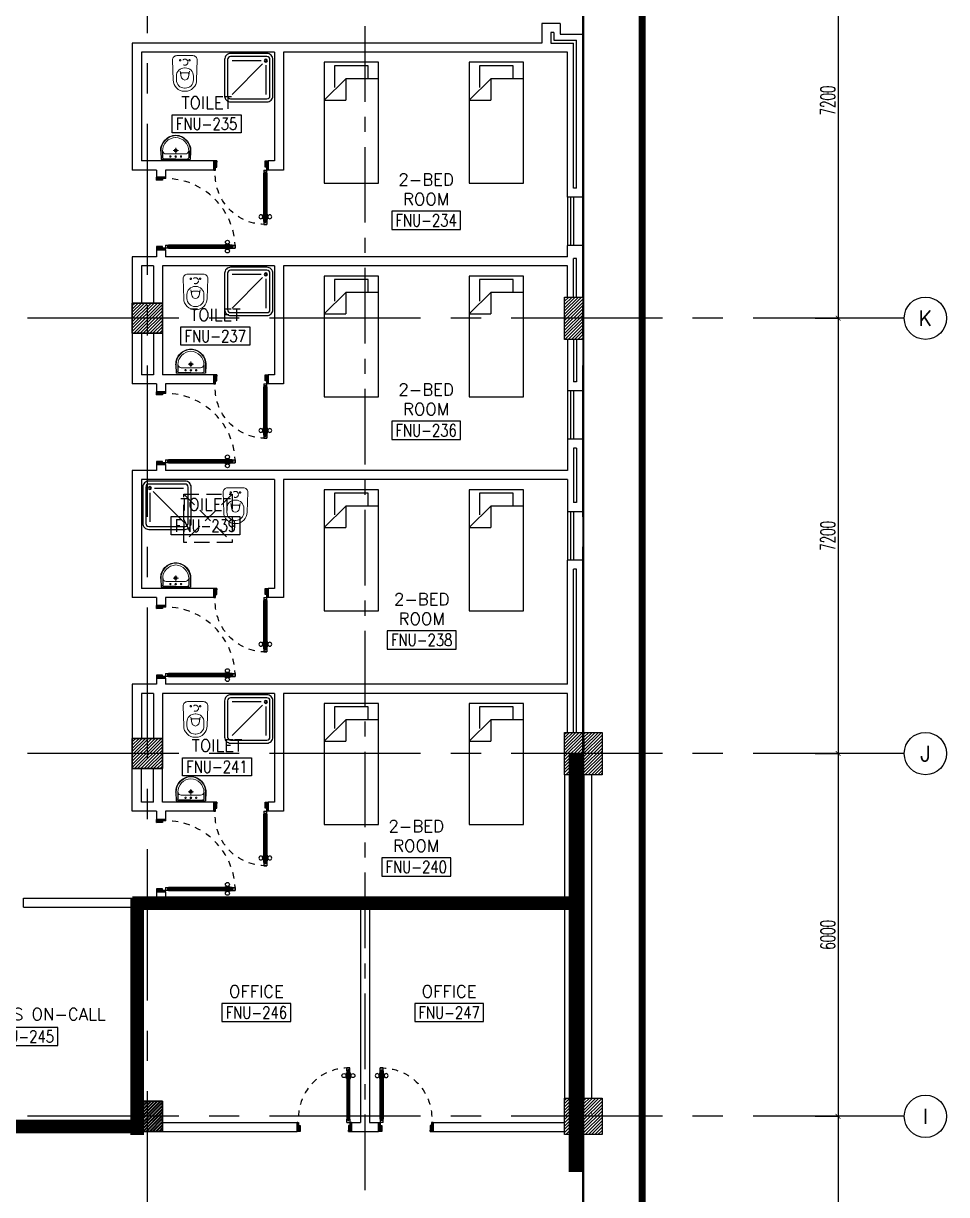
# Model space of a CAD drawing. Extents: x 88808.2 to 88899.2, y 39921.6 to 40001.1.
# Drawn here: x 88883.92 to 88899.19, y 39958.41 to 39977.77 of the extents above; entities that cross this region are included whole.
import ezdxf
from ezdxf.enums import TextEntityAlignment as Align

# ---------------------------------------------------------------- set-up
doc = ezdxf.new("R2010")
doc.units = 0
doc.header["$MEASUREMENT"] = 0
doc.header["$PDMODE"] = 34
for name, pattern in [('CENTER', [2, 1.25, -0.25, 0.25, -0.25]), ('CENTER2', [1.125, 0.75, -0.125, 0.125, -0.125]), ('CENTERX2', [4, 2.5, -0.5, 0.5, -0.5]), ('DASHED', [0.75, 0.5, -0.25]), ('HIDDEN', [0.375, 0.25, -0.125]), ('HIDDEN2', [0.1875, 0.125, -0.0625])]:
    doc.linetypes.add(name, pattern=pattern)
doc.layers.get('0').update_dxf_attribs({"linetype": 'CONTINUOUS'})
doc.layers.get('DEFPOINTS').update_dxf_attribs({"linetype": 'CONTINUOUS'})
for name, color, linetype in [('AX-CR', 2, 'CONTINUOUS'), ('AX-DIM', 4, 'CONTINUOUS'), ('AX-TXT', 2, 'CONTINUOUS'), ('AXES', 11, 'CENTERX2'), ('AXES1', 11, 'CENTER'), ('COL', 2, 'CONTINUOUS'), ('DOOR', 7, 'CONTINUOUS'), ('EJ', 9, 'CONTINUOUS'), ('ELEV', 2, 'CONTINUOUS'), ('firezone', 4, 'CONTINUOUS'), ('FIX', 3, 'CONTINUOUS'), ('FUR', 4, 'CONTINUOUS'), ('HAT', 8, 'CONTINUOUS'), ('INSUL', 4, 'CONTINUOUS'), ('RM-BOX', 4, 'CONTINUOUS'), ('RM-NAME', 2, 'CONTINUOUS'), ('RM-NO', 2, 'CONTINUOUS'), ('ROOF', 7, 'CONTINUOUS'), ('SHAFT', 4, 'CONTINUOUS'), ('STR', 5, 'CONTINUOUS'), ('WALL', 2, 'CONTINUOUS'), ('WIN', 3, 'CONTINUOUS')]:
    doc.layers.add(name, color=color, linetype=linetype)
doc.styles.add('ROMANS', font='ROMANS.shx', dxfattribs={"width": 0.6})
doc.styles.get("Standard").update_dxf_attribs({"font": 'TXT.shx'})
doc.linetypes.add('SMOKE', pattern='A,0.5,-0.2,["SMOKE",Standard,S=0.1,R=0,X=-0.1,Y=-0.05],-0.5', length=1.2)
doc.dimstyles.new('DIM-OUT', dxfattribs={"dimscale": 0, "dimtxt": 0.24, "dimasz": 0.08, "dimexe": 0.02, "dimexo": 0.02, "dimgap": 0.05, "dimtad": 1, "dimdec": 0, "dimlfac": 1000, "dimzin": 0, "dimdsep": 46, "dimtxsty": 'ROMANS', "dimblk1": 'ARCHTICK', "dimblk2": 'ARCHTICK', "dimsah": 1, "dimcen": 0.01, "dimdle": 0.08, "dimclrd": 4, "dimclre": 4, "dimclrt": 2, "dimadec": 0, "dimazin": 0, "dimtp": 2, "dimtm": 2, "dimtfac": 0.114286, "dimtdec": 0, "dimtix": 1, "dimtmove": 2, "dimatfit": 3, "dimldrblk": 'ARCHTICK', "dimfxl": 0, "dimtolj": 1, "dimtzin": 0, "dimarcsym": 0})

# ---------------------------------------------------------------- blocks, each defined once
blk = doc.blocks.new('AXR')
at = {"layer": 'AX-CR'}
blk.add_circle((350, 0), 350, dxfattribs=at)
at = {"layer": 'AX-TXT', "style": 'ROMANS'}
blk.add_attdef('AX', text='', height=250, dxfattribs=at).set_placement((350, 0), align=Align.MIDDLE)
blk = doc.blocks.new('_ARCHTICK')
at = {"color": 0, "linetype": 'ByBlock', "const_width": 0.15}
blk.add_lwpolyline([(-0.5, -0.5), (0.5, 0.5)], dxfattribs=at)
blk = doc.blocks.new('*D410')
at = {"layer": 'AX-DIM', "color": 4, "lineweight": -2}
for p, q in [((88897.015, 39965.7), (88897.415, 39965.7)), ((88897.395, 39965.78), (88897.395, 39959.62)), ((88897.015, 39959.7), (88897.415, 39959.7))]:
    blk.add_line(p, q, dxfattribs=at)
at = {"layer": 'DEFPOINTS', "color": 0}
for p in [(88896.995, 39965.7), (88896.995, 39959.7), (88897.395, 39959.7)]:
    blk.add_point(p, dxfattribs=at)
at = {"layer": 'AX-DIM', "color": 4, "lineweight": -2, "xscale": 0.08, "yscale": 0.08, "zscale": 0.08}
for p, rotation in [((88897.395, 39965.7), 90), ((88897.395, 39959.7), 270)]:
    blk.add_blockref('_ARCHTICK', p, dxfattribs=dict(at, rotation=rotation))
at = {"layer": 'AX-DIM', "color": 2, "insert": (88897.225, 39962.7), "char_height": 0.24, "attachment_point": 5, "rotation": 90, "style": 'ROMANS'}
blk.add_mtext('\\A1;6000', dxfattribs=at)
blk = doc.blocks.new('*D419')
at = {"layer": 'AX-DIM', "color": 4, "lineweight": -2}
for p, q in [((88897.015, 39959.7), (88897.415, 39959.7)), ((88897.395, 39959.78), (88897.395, 39956.02)), ((88897.015, 39956.1), (88897.415, 39956.1))]:
    blk.add_line(p, q, dxfattribs=at)
at = {"layer": 'DEFPOINTS', "color": 0}
for p in [(88896.995, 39959.7), (88896.995, 39956.1), (88897.395, 39956.1)]:
    blk.add_point(p, dxfattribs=at)
at = {"layer": 'AX-DIM', "color": 4, "lineweight": -2, "xscale": 0.08, "yscale": 0.08, "zscale": 0.08}
for p, rotation in [((88897.395, 39959.7), 90), ((88897.395, 39956.1), 270)]:
    blk.add_blockref('_ARCHTICK', p, dxfattribs=dict(at, rotation=rotation))
at = {"layer": 'AX-DIM', "color": 2, "insert": (88897.225, 39957.9), "char_height": 0.24, "attachment_point": 5, "rotation": 90, "style": 'ROMANS'}
blk.add_mtext('\\A1;3600', dxfattribs=at)
blk = doc.blocks.new('*D422')
at = {"layer": 'AX-DIM', "color": 4, "lineweight": -2}
for p, q in [((88897.015, 39980.1), (88897.415, 39980.1)), ((88897.395, 39980.18), (88897.395, 39972.82)), ((88897.015, 39972.9), (88897.415, 39972.9))]:
    blk.add_line(p, q, dxfattribs=at)
at = {"layer": 'DEFPOINTS', "color": 0}
for p in [(88896.995, 39980.1), (88896.995, 39972.9), (88897.395, 39972.9)]:
    blk.add_point(p, dxfattribs=at)
at = {"layer": 'AX-DIM', "color": 4, "lineweight": -2, "xscale": 0.08, "yscale": 0.08, "zscale": 0.08}
for p, rotation in [((88897.395, 39980.1), 90), ((88897.395, 39972.9), 270)]:
    blk.add_blockref('_ARCHTICK', p, dxfattribs=dict(at, rotation=rotation))
at = {"layer": 'AX-DIM', "color": 2, "insert": (88897.225, 39976.5), "char_height": 0.24, "attachment_point": 5, "rotation": 90, "style": 'ROMANS'}
blk.add_mtext('\\A1;7200', dxfattribs=at)
blk = doc.blocks.new('*D423')
at = {"layer": 'AX-DIM', "color": 4, "lineweight": -2}
for p, q in [((88897.015, 39972.9), (88897.415, 39972.9)), ((88897.395, 39972.98), (88897.395, 39965.62)), ((88897.015, 39965.7), (88897.415, 39965.7))]:
    blk.add_line(p, q, dxfattribs=at)
at = {"layer": 'DEFPOINTS', "color": 0}
for p in [(88896.995, 39972.9), (88896.995, 39965.7), (88897.395, 39965.7)]:
    blk.add_point(p, dxfattribs=at)
at = {"layer": 'AX-DIM', "color": 4, "lineweight": -2, "xscale": 0.08, "yscale": 0.08, "zscale": 0.08}
for p, rotation in [((88897.395, 39972.9), 90), ((88897.395, 39965.7), 270)]:
    blk.add_blockref('_ARCHTICK', p, dxfattribs=dict(at, rotation=rotation))
at = {"layer": 'AX-DIM', "color": 2, "insert": (88897.225, 39969.3), "char_height": 0.24, "attachment_point": 5, "rotation": 90, "style": 'ROMANS'}
blk.add_mtext('\\A1;7200', dxfattribs=at)
blk = doc.blocks.new('AH20A')
at = {"layer": 'FUR'}
for p, q in [((0, 0.5), (0, -0.5)), ((1, 0.5), (0, 0.5)), ((0.1358, 0.5), (0.1358, -0.0987)), ((1, -0.5), (1, 0.5)), ((0.1358, 0.3112), (0.0277, 0.3112)), ((0.0277, 0.3112), (0.0277, -0.3087)), ((0.1358, -0.0987), (0.3125, -0.5)), ((0.1358, -0.0987), (0.3125, -0.0987)), ((0.3125, -0.5), (0.3125, -0.0987)), ((0.0277, -0.3087), (0.2076, -0.3087)), ((0, -0.5), (1, -0.5))]:
    blk.add_line(p, q, dxfattribs=at)
blk = doc.blocks.new('C5V')
at = {"layer": 'HAT'}
h = blk.add_hatch(dxfattribs=at)
h.set_pattern_fill('ANSI31', color=256, scale=300, style=0)
h.set_pattern_definition([(45, (-249196.182, -54711.005), (-26.5165043, 26.5165043), [])])
h.paths.add_polyline_path([(-20, 600), (-320, 600), (-320, 300), (-20, 300)])
h.paths.add_polyline_path([(-20, 300), (-320, 300), (-320, 0), (-20, 0)])
h = blk.add_hatch(dxfattribs=at)
h.set_pattern_fill('ANSI31', color=256, scale=300, style=0)
h.set_pattern_definition([(45, (-248876.182, -54711.005), (-26.5165043, 26.5165043), [])])
h.paths.add_polyline_path([(300, 600), (0, 600), (0, 300), (300, 300)])
h.paths.add_polyline_path([(300, 300), (0, 300), (0, 0), (300, 0)])
at = {"layer": 'COL'}
for points in [[(-20, 600), (-20, 0), (-320, 0), (-320, 600)], [(300, 600), (300, 0), (0, 0), (0, 600)]]:
    blk.add_lwpolyline(points, close=True, dxfattribs=at)
blk = doc.blocks.new('C11')
at = {"layer": 'HAT'}
h = blk.add_hatch(dxfattribs=at)
h.set_pattern_fill('ANSI31', color=256, scale=300, style=0)
h.set_pattern_definition([(45, (-248556.182, -75061.005), (-26.5165043, 26.5165043), [])])
h.paths.add_polyline_path([(300, 700), (0, 700), (0, 350), (300, 350)])
h.paths.add_polyline_path([(300, 350), (0, 350), (0, 0), (300, 0)])
at = {"layer": 'COL'}
blk.add_lwpolyline([(300, 700), (300, 0), (0, 0), (0, 700)], close=True, dxfattribs=at)
blk = doc.blocks.new('C11D')
at = {"layer": 'COL', "linetype": 'ByBlock'}
for p in [(-320, 0), (0, 0)]:
    blk.add_blockref('C11', p, dxfattribs=at)
blk = doc.blocks.new('*X333')
at = {"color": 0}
for p, q in [((203889, 149530), (204349, 149990)), ((203889, 149583), (204296, 149990)), ((203889, 149636), (204243, 149990)), ((203889, 149689), (204189, 149990)), ((203889, 149742), (204136, 149990)), ((203889, 149795), (204083, 149990)), ((203889, 149848), (204030, 149990)), ((203889, 149901), (203977, 149990)), ((203889, 149954), (203924, 149990)), ((203902, 149490), (204389, 149977)), ((203955, 149490), (204389, 149924)), ((204008, 149490), (204389, 149871)), ((204061, 149490), (204389, 149818)), ((204114, 149490), (204389, 149765)), ((204167, 149490), (204389, 149712)), ((204220, 149490), (204389, 149658)), ((204273, 149490), (204389, 149605)), ((204326, 149490), (204389, 149552)), ((204379, 149490), (204389, 149499))]:
    blk.add_line(p, q, dxfattribs=at)
blk = doc.blocks.new('COL50')
at = {"layer": 'COL'}
blk.add_lwpolyline([(-250, 250), (-250, -250), (250, -250), (250, 250)], close=True, dxfattribs=at)
blk = doc.blocks.new('*X344')
at = {"color": 0}
for p, q in [((245929, 149515), (246404, 149990)), ((245929, 149568), (246351, 149990)), ((245929, 149621), (246298, 149990)), ((245929, 149674), (246245, 149990)), ((245929, 149727), (246192, 149990)), ((245929, 149780), (246139, 149990)), ((245929, 149833), (246086, 149990)), ((245929, 149886), (246033, 149990)), ((245929, 149939), (245979, 149990)), ((245957, 149490), (246429, 149962)), ((246010, 149490), (246429, 149908)), ((246063, 149490), (246429, 149855)), ((246116, 149490), (246429, 149802)), ((246169, 149490), (246429, 149749)), ((246222, 149490), (246429, 149696)), ((246275, 149490), (246429, 149643)), ((246328, 149490), (246429, 149590)), ((246381, 149490), (246429, 149537))]:
    blk.add_line(p, q, dxfattribs=at)
blk = doc.blocks.new('RM1')
at = {"layer": 'RM-BOX'}
blk.add_lwpolyline([(570, -200), (-570, -200), (-570, -500), (570, -500)], close=True, dxfattribs=at)
at = {"layer": 'RM-NAME', "style": 'ROMANS'}
for tag, p in [('ROOMNAME1', (0, 324)), ('ROOMNAME2', (0, 0))]:
    blk.add_attdef(tag, text='', height=200, dxfattribs=at).set_placement(p, align=Align.MIDDLE)
at = {"layer": 'RM-NO', "style": 'ROMANS', "width": 0.8}
blk.add_attdef('ROOMNO', text='', height=200, dxfattribs=at).set_placement((0, -350), align=Align.MIDDLE)
blk = doc.blocks.new('*X343')
at = {"color": 0}
for p, q in [((245929, 155507), (246411, 155990)), ((245929, 155560), (246358, 155990)), ((245929, 155613), (246305, 155990)), ((245929, 155666), (246252, 155990)), ((245929, 155719), (246199, 155990)), ((245929, 155772), (246146, 155990)), ((245929, 155825), (246093, 155990)), ((245929, 155879), (246040, 155990)), ((245929, 155932), (245987, 155990)), ((245964, 155490), (246429, 155954)), ((246017, 155490), (246429, 155901)), ((246070, 155490), (246429, 155848)), ((246123, 155490), (246429, 155795)), ((246176, 155490), (246429, 155742)), ((246229, 155490), (246429, 155689)), ((246282, 155490), (246429, 155636)), ((246335, 155490), (246429, 155583)), ((246388, 155490), (246429, 155530))]:
    blk.add_line(p, q, dxfattribs=at)
blk = doc.blocks.new('*X342')
at = {"color": 0}
for p, q in [((245929, 162720), (246399, 163190)), ((245929, 162773), (246345, 163190)), ((245929, 162826), (246292, 163190)), ((245929, 162879), (246239, 163190)), ((245929, 162932), (246186, 163190)), ((245929, 162985), (246133, 163190)), ((245929, 163038), (246080, 163190)), ((245929, 163091), (246027, 163190)), ((245929, 163144), (245974, 163190)), ((245952, 162690), (246429, 163167)), ((246005, 162690), (246429, 163114)), ((246058, 162690), (246429, 163061)), ((246111, 162690), (246429, 163008)), ((246164, 162690), (246429, 162955)), ((246217, 162690), (246429, 162902)), ((246270, 162690), (246429, 162849)), ((246323, 162690), (246429, 162796)), ((246376, 162690), (246429, 162742))]:
    blk.add_line(p, q, dxfattribs=at)
blk = doc.blocks.new('DOOR100')
at = {"layer": 'DOOR', "color": 0, "linetype": 'ByBlock'}
for p, q in [((-92, 1206), (-92, 1141)), ((-83, 1206), (-92, 1206)), ((-83, 1129), (-83, 1219)), ((-76, 1219), (-83, 1219)), ((-83, 1206), (-83, 1141)), ((-76, 1251), (-76, 1301)), ((-76, 1301), (-26, 1301)), ((-26, 1301), (-76, 1301)), ((-59, 1251), (-76, 1251)), ((-59, 1251), (-59, 1271)), ((-43, 1271), (-59, 1271)), ((-43, 1251), (-43, 1271)), ((-26, 1251), (-43, 1251)), ((-26, 1251), (-26, 1301)), ((-26, 1219), (-19, 1219)), ((-19, 1129), (-19, 1219)), ((-19, 1206), (-19, 1141)), ((-19, 1206), (-10, 1206)), ((-10, 1206), (-10, 1141)), ((-83, 1141), (-92, 1141)), ((-76, 1129), (-83, 1129)), ((-26, 1129), (-19, 1129)), ((-19, 1141), (-10, 1141)), ((-76, 200), (-59, 200)), ((-76, 150), (-76, 200)), ((-59, 200), (-59, 180)), ((-43, 200), (-26, 200)), ((-43, 180), (-43, 200)), ((-26, 200), (-26, 150)), ((-1201, 0), (-1201, 150)), ((-1201, 150), (-1176, 150)), ((-1201, 150), (-1201, 0)), ((-1151, 0), (-1201, 0)), ((-1176, 150), (-1176, 100)), ((-1176, 100), (-1151, 100)), ((-1151, 100), (-1151, 0)), ((-76, 150), (-26, 150)), ((-59, 180), (-43, 180)), ((-51, 100), (-51, 0)), ((-26, 100), (-51, 100)), ((-51, 0), (-1, 0)), ((-1, 150), (-26, 150)), ((-26, 150), (-26, 100)), ((-1, 150), (-1, 0))]:
    blk.add_line(p, q, dxfattribs=at)
at = {"layer": 'DOOR', "linetype": 'ByBlock'}
for p, q in [((-76, 1251), (-76, 200)), ((-59, 200), (-59, 1251)), ((-43, 200), (-43, 1251)), ((-26, 200), (-26, 1251))]:
    blk.add_line(p, q, dxfattribs=at)
at = {"layer": 'DOOR', "color": 9, "linetype": 'ByBlock'}
for p, q in [((-1151, 0), (-1201, 114)), ((-1151, 0), (-1201, 40)), ((-1151, 0), (-1164, 100)), ((-51, 0), (-1, 114)), ((-51, 0), (-38, 100)), ((-51, 0), (-1, 40))]:
    blk.add_line(p, q, dxfattribs=at)
at = {"layer": 'DOOR', "color": 0, "linetype": 'ByBlock'}
for centre in [(-125, 1174), (22, 1174)]:
    blk.add_circle(centre, 32.4, dxfattribs=at)
at = {"layer": 'DOOR', "linetype": 'HIDDEN', "ltscale": 0.5}
blk.add_arc((-27, 152), 1149, 89.961, 180.0931, dxfattribs=at)
at = {"layer": 'DOOR', "color": 9, "linetype": 'ByBlock'}
for centre, radius, start, end in [((-1151, 0), 154, 103.7142, 108.8947), ((-1151, 0), 134, 100.72, 111.8402), ((-1151, 0), 94.4, 90, 121.9818), ((-1151, 0), 74.4, 90, 132.2236), ((-1151, 0), 54.4, 90, 156.7926), ((-1151, 0), 34.4, 90, 180), ((-1151, 0), 14.4, 90, 180), ((-51, 0), 94.4, 58.0182, 90), ((-51, 0), 74.4, 47.7764, 90), ((-51, 0), 54.4, 23.2074, 90), ((-51, 0), 34.4, 0, 90), ((-51, 0), 14.4, 0, 90), ((-51, 0), 134, 68.1598, 79.28), ((-51, 0), 114, 64.0838, 77.3774), ((-51, 0), 154, 71.1053, 76.2858)]:
    blk.add_arc(centre, radius, start, end, dxfattribs=at)
blk = doc.blocks.new('DOOR90')
at = {"layer": 'DOOR', "linetype": 'ByBlock'}
for p, q in [((0, 0), (-150, 0)), ((-200, -25), (-1000, -25)), ((-200, -42), (-1000, -42)), ((-200, -58), (-1000, -58)), ((-1000, -75), (-200, -75))]:
    blk.add_line(p, q, dxfattribs=at)
at = {"layer": 'DOOR', "color": 0, "linetype": 'ByBlock'}
for p, q in [((-150, 0), (-150, -25)), ((-150, 0), (0, 0)), ((0, -50), (0, 0)), ((-1050, -25), (-1050, -75)), ((-1050, -75), (-1050, -25)), ((-1000, -25), (-1050, -25)), ((-1000, -75), (-1050, -75)), ((-1020, -42), (-1020, -58)), ((-1000, -42), (-1020, -42)), ((-1000, -58), (-1020, -58)), ((-1000, -25), (-1000, -42)), ((-1000, -58), (-1000, -75)), ((-968, -25), (-968, -18)), ((-878, -18), (-968, -18)), ((-968, -75), (-968, -82)), ((-878, -82), (-968, -82)), ((-955, -18), (-955, -9)), ((-955, -9), (-890, -9)), ((-955, -18), (-890, -18)), ((-955, -82), (-955, -91)), ((-955, -82), (-890, -82)), ((-955, -91), (-890, -91)), ((-890, -18), (-890, -9)), ((-890, -82), (-890, -91)), ((-878, -25), (-878, -18)), ((-878, -75), (-878, -82)), ((-200, -42), (-200, -25)), ((-200, -25), (-150, -25)), ((-180, -42), (-200, -42)), ((-200, -75), (-200, -58)), ((-200, -58), (-180, -58)), ((-150, -75), (-200, -75)), ((-180, -58), (-180, -42)), ((-150, -75), (-150, -25)), ((-150, -25), (-100, -25)), ((-100, -25), (-100, -50)), ((-100, -50), (0, -50)), ((-150, -900), (-150, -875)), ((-150, -875), (-100, -875)), ((0, -900), (-150, -900)), ((-150, -900), (0, -900)), ((-100, -850), (0, -850)), ((-100, -875), (-100, -850)), ((0, -850), (0, -900))]:
    blk.add_line(p, q, dxfattribs=at)
at = {"layer": 'DOOR', "color": 9, "linetype": 'ByBlock'}
for p, q in [((0, -50), (-114, 0)), ((0, -50), (-40, 0)), ((0, -50), (-100, -37)), ((0, -850), (-114, -900)), ((0, -850), (-100, -863)), ((0, -850), (-40, -900))]:
    blk.add_line(p, q, dxfattribs=at)
at = {"layer": 'DOOR', "color": 0, "linetype": 'ByBlock'}
for centre in [(-923, 24), (-923, -124)]:
    blk.add_circle(centre, 32.4, dxfattribs=at)
at = {"layer": 'DOOR', "color": 9, "linetype": 'ByBlock'}
for centre, radius, start, end in [((0, -50), 74.4, 137.7764, 180), ((0, -50), 54.4, 113.2074, 180), ((0, -50), 154, 161.1053, 166.2858), ((0, -50), 134, 158.1598, 169.28), ((0, -50), 114, 154.0838, 167.3774), ((0, -50), 94.4, 148.0182, 180), ((0, -50), 34.4, 90, 180), ((0, -50), 14.4, 90, 180), ((0, -850), 154, 193.7142, 198.8947), ((0, -850), 134, 190.72, 201.8402), ((0, -850), 94.4, 180, 211.9818), ((0, -850), 74.4, 180, 222.2236), ((0, -850), 54.4, 180, 246.7926), ((0, -850), 34.4, 180, 270), ((0, -850), 14.4, 180, 270)]:
    blk.add_arc(centre, radius, start, end, dxfattribs=at)
at = {"layer": 'DOOR', "linetype": 'HIDDEN', "ltscale": 0.5}
blk.add_arc((-222, -50), 828, 178.2701, 275.003, dxfattribs=at)
blk = doc.blocks.new('SHR1')
at = {"layer": 'FIX'}
for p, q in [((-196, 196), (-700, 700)), ((-143, 218), (-143, 700)), ((-218, 143), (-700, 143))]:
    blk.add_line(p, q, dxfattribs=at)
for points in [[(-825, 125), (-825, 725, -0.414214), (-725, 825), (-125, 825, -0.414214), (-25, 725), (-25, 125, -0.414214), (-125, 25), (-725, 25, -0.414214)], [(-775, 125), (-775, 725, -0.414214), (-725, 775), (-125, 775, -0.414214), (-75, 725), (-75, 125, -0.414214), (-125, 75), (-725, 75, -0.414214)]]:
    blk.add_lwpolyline(points, format="xyb", close=True, dxfattribs=at)
for radius in [25, 15]:
    blk.add_circle((-143, 143), radius, dxfattribs=at)
blk = doc.blocks.new('WC1')
at = {"layer": 'FIX', "lineweight": 20}
for p, q in [((-210, 204), (-538, 194)), ((-727, 5), (-727, -5)), ((-674, 5), (-674, -5)), ((-534, 24), (-540, 0)), ((-540, 0), (-534, -24)), ((-475, 141), (-538, 141)), ((-395, 76), (-490, 60)), ((-339, 5), (-339, -5)), ((-538, -141), (-475, -141)), ((-490, -60), (-395, -76)), ((-538, -194), (-210, -204))]:
    blk.add_line(p, q, dxfattribs=at)
at = {"layer": 'FIX', "linetype": 'Continuous', "lineweight": 20}
blk.add_line((-420, -47), (-420, 45), dxfattribs=at)
at = {"layer": 'FIX', "lineweight": 20}
blk.add_lwpolyline([(-213, -204), (-210, -204, 0.414214), (-137, -131), (-137, 0), (-137, 131, 0.414214), (-210, 204)], format="xyb", dxfattribs=at)
at = {"layer": 'FIX', "linetype": 'HIDDEN2', "lineweight": 20, "ltscale": 0.3}
blk.add_circle((-245, 0), 49.8, dxfattribs=at)
at = {"layer": 'FIX', "linetype": 'HIDDEN', "lineweight": 20, "ltscale": 0.05}
for centre in [(-213, 78), (-213, -77)]:
    blk.add_circle(centre, 11.6, dxfattribs=at)
at = {"layer": 'FIX', "lineweight": 20}
for centre, radius, start, end in [((-538, 5), 189, 90, 180), ((-538, 5), 136, 90, 180), ((-473, -7), 68.2, 128.9242, 152.8468), ((-464, -18), 82, 108.496, 128.9242), ((-475, 5), 136, 360, 90), ((-538, -5), 189, 180, 270), ((-538, -5), 136, 180, 270), ((-473, 7), 68.2, 207.1532, 231.0758), ((-464, 18), 82, 231.0758, 251.504), ((-475, -5), 136, 270, 0)]:
    blk.add_arc(centre, radius, start, end, dxfattribs=at)
at = {"layer": 'FIX', "linetype": 'Continuous', "lineweight": 20}
for centre, start, end in [((-443, 46), 357.6662, 91.6121), ((-442, -46), 268.3879, 2.3338)]:
    blk.add_arc(centre, 22.3, start, end, dxfattribs=at)
blk = doc.blocks.new('LAV1')
at = {"layer": 'FIX', "linetype": 'DASHED', "lineweight": 20, "ltscale": 0.05}
for p, q in [((0, 170), (0, 270)), ((0, 170), (0, 270)), ((50, 220), (-50, 220))]:
    blk.add_line(p, q, dxfattribs=at)
at = {"layer": 'FIX', "linetype": 'ByBlock', "ltscale": 0.3}
for p, q in [((-280, 210), (-275, 50)), ((-245, 210), (-245, 85)), ((0, 60), (-220, 60)), ((0, 60), (220, 60)), ((245, 210), (245, 85)), ((280, 210), (275, 50))]:
    blk.add_line(p, q, dxfattribs=at)
at = {"layer": 'FIX', "linetype": 'Continuous', "lineweight": 20}
for p, q in [((-275, 210), (-275, 50)), ((0, 50), (-275, 50)), ((0, 50), (-252, 50)), ((0, 155), (-181, 155)), ((0, 155), (181, 155)), ((0, 50), (275, 50)), ((0, 50), (252, 50)), ((275, 210), (275, 50))]:
    blk.add_line(p, q, dxfattribs=at)
at = {"layer": 'FIX', "lineweight": 20}
for p, q in [((16, 107), (-15, 107)), ((0, 92), (0, 123))]:
    blk.add_line(p, q, dxfattribs=at)
for centre, radius in [((0, 220), 29.5), ((0, 220), 22.5), ((0, 107), 15.5)]:
    blk.add_circle(centre, radius, dxfattribs=at)
at = {"layer": 'FIX', "linetype": 'HIDDEN', "lineweight": 20, "ltscale": 0.05}
for centre in [(-100, 107), (100, 107)]:
    blk.add_circle(centre, 12.4, dxfattribs=at)
at = {"layer": 'FIX', "linetype": 'ByBlock', "ltscale": 0.3}
for centre, radius, start, end in [((7, 220), 287, 91.3776, 182.0064), ((-7, 220), 287, 357.9936, 88.6224), ((-220, 85), 24.9, 179.7021, 269.9486), ((220, 85), 24.9, 270.0514, 0.2979)]:
    blk.add_arc(centre, radius, start, end, dxfattribs=at)
at = {"layer": 'FIX', "linetype": 'Continuous', "lineweight": 20}
for centre, radius, start, end in [((8, 217), 283, 91.6988, 181.351), ((8, 212), 253, 91.7328, 180.4884), ((-8, 217), 283, 358.649, 88.3012), ((-8, 212), 253, 359.5116, 88.2672), ((-179, 222), 66.9, 190.2006, 268.0786), ((179, 222), 66.9, 271.9214, 349.7994)]:
    blk.add_arc(centre, radius, start, end, dxfattribs=at)

msp = doc.modelspace()

# ---------------------------------------------------------------- linework, layer by layer
at = {"layer": 'AXES'}
for p, q in [((88885.9703, 39921.6153), (88885.9703, 40000.4279)), ((88893.1703, 39921.6153), (88893.1703, 40000.0779)), ((88893.1903, 39921.6153), (88893.1903, 40000.0779)), ((88898.4894, 39972.8996), (88876.9703, 39972.8996)), ((88898.4894, 39965.6996), (88876.9703, 39965.6996)), ((88898.4894, 39959.6996), (88876.9703, 39959.6996))]:
    msp.add_line(p, q, dxfattribs=at)
at = {"layer": 'AXES1'}
msp.add_line((88889.5703, 39928.4796), (88889.5703, 39987.2996), dxfattribs=at)
at = {"layer": 'COL'}
msp.add_line((88893.1903, 39965.9496), (88893.1903, 39965.7496), dxfattribs=at)
msp.add_lwpolyline([(88893.3145, 39959.7496), (88893.323, 39959.7496)], dxfattribs=at)
at = {"layer": 'EJ'}
for p, q in [((88893.1703, 39977.5996), (88893.1703, 39979.7496)), ((88893.1903, 39977.5996), (88893.1903, 39979.7496)), ((88893.1703, 39965.3496), (88893.1703, 39959.9996)), ((88893.1903, 39965.3496), (88893.1903, 39959.9996)), ((88893.1703, 39956.3496), (88893.1703, 39959.4496)), ((88893.1903, 39956.3496), (88893.1903, 39959.4496))]:
    msp.add_line(p, q, dxfattribs=at)
at = {"layer": 'ELEV', "linetype": 'CENTER2', "const_width": 0.12}
msp.add_lwpolyline([(88894.1545, 39926.0796), (88894.1545, 39989.6996)], dxfattribs=at)
at = {"layer": 'firezone', "linetype": 'SMOKE', "const_width": 0.225}
for points in [[(88893.0508, 39958.7771), (88893.0508, 39965.6996)], [(88885.7203, 39963.2267), (88893.0709, 39963.2267)], [(88885.8, 39959.3898), (88885.8, 39963.3096)], [(88878.5288, 39959.5316), (88885.8794, 39959.5316)]]:
    msp.add_lwpolyline(points, dxfattribs=at)
at = {"layer": 'INSUL'}
for p, q in [((88892.6953, 39977.6246), (88892.6453, 39977.6246)), ((88892.6453, 39977.6246), (88892.6453, 39977.4496)), ((88892.6953, 39977.6246), (88892.6953, 39977.4996)), ((88892.6953, 39977.4996), (88893.0703, 39977.4996)), ((88893.0703, 39975.0496), (88893.0703, 39977.4996)), ((88892.6453, 39977.4496), (88893.0203, 39977.4496)), ((88893.0203, 39975.0496), (88893.0203, 39977.4496)), ((88893.0703, 39975.0496), (88893.0203, 39975.0496)), ((88893.0203, 39973.2496), (88893.0203, 39973.8871)), ((88893.0703, 39973.8871), (88893.0203, 39973.8871)), ((88893.0703, 39973.2496), (88893.0703, 39973.8871)), ((88893.0203, 39972.5496), (88893.0203, 39971.8496)), ((88893.0703, 39972.5496), (88893.0703, 39971.8496)), ((88893.0703, 39971.8496), (88893.0203, 39971.8496)), ((88893.0203, 39970.7496), (88893.0203, 39969.8496)), ((88893.0703, 39970.7496), (88893.0203, 39970.7496)), ((88893.0703, 39970.7496), (88893.0703, 39969.8496)), ((88893.0703, 39969.8496), (88893.0203, 39969.8496)), ((88893.0203, 39966.0496), (88893.0203, 39968.7496)), ((88893.0703, 39968.7496), (88893.0203, 39968.7496)), ((88893.0703, 39966.0496), (88893.0703, 39968.7496))]:
    msp.add_line(p, q, dxfattribs=at)
at = {"layer": 'ROOF'}
msp.add_line((88893.1903, 39966.0496), (88893.1903, 39977.5996), dxfattribs=at)
at = {"layer": 'SHAFT', "linetype": 'HIDDEN'}
for p, q in [((88886.5703, 39969.9896), (88887.3703, 39969.1896)), ((88887.3703, 39969.9896), (88886.5703, 39969.1896))]:
    msp.add_line(p, q, dxfattribs=at)
msp.add_lwpolyline([(88886.5703, 39969.9896), (88887.3703, 39969.9896), (88887.3703, 39969.1896), (88886.5703, 39969.1896)], close=True, dxfattribs=at)
at = {"layer": 'STR'}
msp.add_line((88893.1903, 39977.4996), (88893.1903, 39977.5996), dxfattribs=at)
at = {"layer": 'WALL'}
for p, q in [((88892.4953, 39977.7746), (88892.4953, 39977.4496)), ((88892.7953, 39977.7746), (88892.4953, 39977.7746)), ((88892.7953, 39977.7746), (88892.7953, 39977.5996)), ((88892.7953, 39977.5996), (88893.1703, 39977.5996)), ((88893.1703, 39974.8996), (88893.1703, 39977.5996)), ((88892.4953, 39977.4496), (88885.7203, 39977.4496)), ((88885.7203, 39977.4496), (88885.7203, 39976.2604)), ((88888.0703, 39977.2996), (88885.8703, 39977.2996)), ((88892.9203, 39977.2996), (88888.2203, 39977.2996)), ((88892.9203, 39974.8996), (88892.9203, 39977.2996)), ((88886.1203, 39975.3496), (88885.7203, 39975.3496)), ((88887.0703, 39975.4996), (88885.8703, 39975.4996)), ((88887.0703, 39975.3496), (88886.2703, 39975.3496)), ((88888.0703, 39975.4996), (88887.9703, 39975.4996)), ((88888.2203, 39975.3496), (88887.9703, 39975.3496)), ((88893.1703, 39974.8996), (88892.9203, 39974.8996)), ((88893.1703, 39974.0996), (88892.9203, 39974.0996)), ((88892.9203, 39973.9146), (88892.9203, 39974.0996)), ((88893.1703, 39973.2496), (88893.1703, 39974.0996)), ((88886.1203, 39973.9146), (88885.7203, 39973.9146)), ((88892.9203, 39973.9146), (88886.2703, 39973.9146)), ((88886.0703, 39973.7646), (88885.8703, 39973.7646)), ((88888.0703, 39973.7646), (88886.2203, 39973.7646)), ((88892.9203, 39973.7646), (88888.2203, 39973.7646)), ((88892.9203, 39973.2496), (88892.9203, 39973.7646)), ((88892.9203, 39972.5496), (88892.9203, 39971.6996)), ((88893.1703, 39972.5496), (88893.1703, 39971.6996)), ((88886.0703, 39971.9646), (88885.8703, 39971.9646)), ((88887.0703, 39971.9646), (88886.2203, 39971.9646)), ((88888.0703, 39971.9646), (88887.9703, 39971.9646)), ((88886.1203, 39971.8146), (88885.7203, 39971.8146)), ((88887.0703, 39971.8146), (88886.2703, 39971.8146)), ((88888.2203, 39971.8146), (88887.9703, 39971.8146)), ((88893.1703, 39971.6996), (88892.9203, 39971.6996)), ((88893.1703, 39970.8996), (88892.9203, 39970.8996)), ((88892.9203, 39970.8996), (88892.9203, 39970.3796)), ((88893.1703, 39970.8996), (88893.1703, 39969.6996)), ((88886.1203, 39970.3796), (88885.7203, 39970.3796)), ((88892.9203, 39970.3796), (88886.2703, 39970.3796)), ((88888.0703, 39970.2296), (88885.8703, 39970.2296)), ((88892.9203, 39970.2296), (88888.2203, 39970.2296)), ((88892.9203, 39970.2296), (88892.9203, 39969.6996)), ((88893.1703, 39969.6996), (88892.9203, 39969.6996)), ((88893.1703, 39968.8996), (88892.9203, 39968.8996)), ((88892.9203, 39966.8446), (88892.9203, 39968.8996)), ((88893.1703, 39966.0496), (88893.1703, 39968.8996)), ((88887.0703, 39968.4296), (88885.8703, 39968.4296)), ((88888.0703, 39968.4296), (88887.9703, 39968.4296)), ((88886.1203, 39968.2796), (88885.7203, 39968.2796)), ((88887.0703, 39968.2796), (88886.2703, 39968.2796)), ((88888.2203, 39968.2796), (88887.9703, 39968.2796)), ((88886.1203, 39966.8446), (88885.7203, 39966.8446)), ((88892.9203, 39966.8446), (88886.2703, 39966.8446)), ((88886.0703, 39966.6946), (88885.8703, 39966.6946)), ((88888.0703, 39966.6946), (88886.2203, 39966.6946)), ((88892.9203, 39966.6946), (88888.2203, 39966.6946)), ((88892.9203, 39966.0496), (88892.9203, 39966.6946)), ((88885.7203, 39964.7446), (88885.7203, 39965.4496)), ((88885.8703, 39964.8946), (88885.8703, 39965.4496)), ((88886.0703, 39964.8946), (88886.0703, 39965.4496)), ((88886.2203, 39964.8946), (88886.2203, 39965.4496)), ((88892.8703, 39965.3496), (88892.8703, 39963.3096)), ((88893.0203, 39965.3496), (88893.0203, 39959.9996)), ((88893.3145, 39965.3496), (88893.3145, 39959.9996)), ((88886.0703, 39964.8946), (88885.8703, 39964.8946)), ((88887.0703, 39964.8946), (88886.2203, 39964.8946)), ((88888.0703, 39964.8946), (88887.9703, 39964.8946)), ((88886.1203, 39964.7446), (88885.7203, 39964.7446)), ((88887.0703, 39964.7446), (88886.2703, 39964.7446)), ((88888.2203, 39964.7446), (88887.9703, 39964.7446)), ((88883.9193, 39963.1596), (88883.9193, 39963.3096)), ((88883.9193, 39963.3096), (88886.1203, 39963.3096)), ((88883.9193, 39963.1596), (88885.7203, 39963.1596)), ((88885.7203, 39959.9496), (88885.7203, 39963.1596)), ((88885.8703, 39959.9496), (88885.8703, 39963.1596)), ((88885.8703, 39963.1596), (88889.4953, 39963.1596)), ((88886.2703, 39963.3096), (88892.8703, 39963.3096)), ((88889.4953, 39963.1596), (88889.4953, 39959.5996)), ((88889.6453, 39963.1596), (88892.8703, 39963.1596)), ((88889.6453, 39963.1596), (88889.6453, 39959.5996)), ((88890.6953, 39963.1596), (88892.0203, 39963.1596)), ((88892.8703, 39963.1596), (88892.8703, 39959.9996)), ((88882.4202, 39959.5996), (88885.7203, 39959.5996)), ((88886.2203, 39959.5996), (88888.4453, 39959.5996)), ((88888.4453, 39959.5996), (88888.4453, 39959.4496)), ((88889.3453, 39959.5996), (88889.4953, 39959.5996)), ((88889.3453, 39959.5996), (88889.3453, 39959.4496)), ((88889.6453, 39959.5996), (88889.7953, 39959.5996)), ((88889.7953, 39959.5996), (88889.7953, 39959.4496)), ((88890.6953, 39959.5996), (88890.6953, 39959.4496)), ((88890.6953, 39959.5996), (88892.8703, 39959.5996)), ((88879.0203, 39959.4496), (88885.7203, 39959.4496)), ((88886.2203, 39959.4496), (88888.4453, 39959.4496)), ((88889.3453, 39959.4496), (88889.7953, 39959.4496)), ((88890.6953, 39959.4496), (88892.8703, 39959.4496))]:
    msp.add_line(p, q, dxfattribs=at)
at = {"layer": 'WALL', "linetype": 'ByBlock'}
for p, q in [((88885.7203, 39977.4496), (88885.7203, 39975.3496)), ((88885.8703, 39977.2996), (88885.8703, 39975.4996)), ((88888.0703, 39977.2996), (88888.0703, 39975.4996)), ((88888.2203, 39977.2996), (88888.2203, 39975.3496)), ((88886.1203, 39975.3496), (88886.1203, 39975.2321)), ((88886.1203, 39975.3496), (88886.1203, 39975.2146)), ((88886.2703, 39975.3496), (88886.2703, 39975.2321)), ((88886.2703, 39975.3496), (88886.2703, 39975.2146)), ((88887.0703, 39975.4996), (88887.0703, 39975.3496)), ((88887.9703, 39975.4996), (88887.9703, 39975.3496)), ((88886.1203, 39975.2321), (88886.2703, 39975.2321)), ((88886.1203, 39974.0321), (88886.1203, 39973.9146)), ((88886.1203, 39974.0321), (88886.2703, 39974.0321)), ((88886.2703, 39974.0321), (88886.2703, 39973.9146)), ((88885.7203, 39973.9146), (88885.7203, 39971.8146)), ((88885.8703, 39973.7646), (88885.8703, 39973.1478)), ((88886.0703, 39973.7646), (88886.0703, 39973.1496)), ((88886.2203, 39973.7646), (88886.2203, 39973.1496)), ((88888.0703, 39973.7646), (88888.0703, 39971.9646)), ((88888.2203, 39973.7646), (88888.2203, 39971.8146)), ((88885.8703, 39972.6496), (88885.8703, 39971.9646)), ((88886.0703, 39972.6496), (88886.0703, 39971.9646)), ((88886.2203, 39972.6496), (88886.2203, 39971.9646)), ((88887.0703, 39971.9646), (88887.0703, 39971.8146)), ((88887.9703, 39971.9646), (88887.9703, 39971.8146)), ((88886.1203, 39971.8146), (88886.1203, 39971.6796)), ((88886.1203, 39971.6796), (88886.2703, 39971.6796)), ((88886.2703, 39971.8146), (88886.2703, 39971.6796)), ((88885.7203, 39970.3796), (88885.7203, 39968.2796)), ((88886.1203, 39970.4796), (88886.1203, 39970.3796)), ((88886.1203, 39970.4796), (88886.2703, 39970.4796)), ((88886.2703, 39970.4796), (88886.2703, 39970.3796)), ((88885.8703, 39970.2296), (88885.8703, 39968.4296)), ((88888.0703, 39970.2296), (88888.0703, 39968.4296)), ((88888.2203, 39970.2296), (88888.2203, 39968.2796)), ((88887.0703, 39968.4296), (88887.0703, 39968.2796)), ((88887.9703, 39968.4296), (88887.9703, 39968.2796)), ((88886.1203, 39968.2796), (88886.1203, 39968.1451)), ((88886.2703, 39968.2796), (88886.2703, 39968.1451)), ((88886.1203, 39968.1451), (88886.2703, 39968.1451)), ((88885.7203, 39966.8446), (88885.7203, 39965.9496)), ((88886.1203, 39966.9451), (88886.1203, 39966.8446)), ((88886.1203, 39966.9451), (88886.2703, 39966.9451)), ((88886.2703, 39966.9451), (88886.2703, 39966.8446)), ((88885.8703, 39966.6946), (88885.8703, 39965.9496)), ((88886.0703, 39966.6946), (88886.0703, 39965.9496)), ((88886.2203, 39966.6946), (88886.2203, 39965.9496)), ((88888.0703, 39966.6946), (88888.0703, 39964.8946)), ((88888.2203, 39966.6946), (88888.2203, 39964.7446)), ((88887.0703, 39964.8946), (88887.0703, 39964.7446)), ((88887.9703, 39964.8946), (88887.9703, 39964.7446)), ((88886.1203, 39964.7446), (88886.1203, 39964.6101)), ((88886.2703, 39964.7446), (88886.2703, 39964.6101)), ((88886.1203, 39964.6101), (88886.2703, 39964.6101)), ((88886.1203, 39963.4101), (88886.1203, 39963.3096)), ((88886.1203, 39963.4101), (88886.2703, 39963.4101)), ((88886.2703, 39963.4101), (88886.2703, 39963.3096))]:
    msp.add_line(p, q, dxfattribs=at)
at = {"layer": 'WIN'}
for p, q in [((88892.9203, 39974.8996), (88892.9203, 39974.0996)), ((88892.9703, 39974.8996), (88892.9703, 39974.0996)), ((88893.0203, 39974.8996), (88893.0203, 39974.0996)), ((88893.1703, 39974.8996), (88893.1703, 39974.0996)), ((88892.9203, 39971.6996), (88892.9203, 39970.8996)), ((88892.9703, 39971.6996), (88892.9703, 39970.8996)), ((88893.0203, 39971.6996), (88893.0203, 39970.8996)), ((88893.1703, 39971.6996), (88893.1703, 39970.8996)), ((88892.9203, 39969.6996), (88892.9203, 39968.8996)), ((88892.9703, 39969.6996), (88892.9703, 39968.8996)), ((88893.0203, 39969.6996), (88893.0203, 39968.8996)), ((88893.1703, 39969.6996), (88893.1703, 39968.8996))]:
    msp.add_line(p, q, dxfattribs=at)

# ---------------------------------------------------------------- block references
at = {"layer": 'AXES', "xscale": 0.001000000003841706, "yscale": 0.000999999996565748, "zscale": 0.001}
for p, values in [((88898.4894, 39972.8996), {'AX': 'K'}), ((88898.4894, 39965.6996), {'AX': 'J'}), ((88898.4894, 39959.6996), {'AX': 'I'})]:
    msp.add_blockref('AXR', p, dxfattribs=at).add_auto_attribs(values)
at = {"layer": 'COL', "yscale": 0.000999999996565748, "zscale": 0.001}
for name, p, xscale in [('C11', (88892.8703, 39972.5496), 0.001000000003841706), ('COL50', (88885.9703, 39972.8996), 0.001000000003841706), ('COL50', (88885.9703, 39972.8996), -0.001000000003841706), ('C11D', (88893.1903, 39965.3496), 0.001000000003841706), ('COL50', (88885.9703, 39965.6996), 0.001000000003841706), ('COL50', (88885.9703, 39965.6996), -0.001000000003841706), ('COL50', (88885.9703, 39959.6996), 0.001000000003841706), ('COL50', (88885.9703, 39959.6996), -0.001000000003841706), ('C5V', (88893.1903, 39959.3996), 0.001000000003841706)]:
    msp.add_blockref(name, p, dxfattribs=dict(at, xscale=xscale))
at = {"layer": 'DOOR', "color": 0, "linetype": 'ByBlock', "yscale": 0.000999999996565748, "zscale": 0.001}
for name, p, xscale, rotation in [('DOOR90', (88887.9703, 39975.4996), -0.000999999996565748, 270), ('DOOR100', (88886.1203, 39974.0321), 0.000999999996565748, 270), ('DOOR90', (88887.9703, 39971.9646), -0.000999999996565748, 270), ('DOOR100', (88886.1203, 39970.4796), 0.000999999996565748, 270), ('DOOR90', (88887.9703, 39968.4296), -0.000999999996565748, 270), ('DOOR100', (88886.1203, 39966.9451), 0.000999999996565748, 270), ('DOOR90', (88887.9703, 39964.8946), -0.000999999996565748, 270), ('DOOR100', (88886.1203, 39963.4101), 0.000999999996565748, 270), ('DOOR90', (88889.3453, 39959.4496), 0.000999999996565748, 270), ('DOOR90', (88889.7953, 39959.4496), -0.000999999996565748, 90)]:
    msp.add_blockref(name, p, dxfattribs=dict(at, xscale=xscale, rotation=rotation))
at = {"layer": 'FIX'}
for name, p, xscale, yscale, zscale, rotation in [('WC1', (88886.5903, 39977.3785), 0.000999999996565748, 0.000999999996565748, 0.001, 90), ('AH20A', (88889.3434, 39977.1313), 2, 0.9000000000014552, 2, 270), ('AH20A', (88891.7422, 39977.1313), 2, 0.9000000000014552, 2, 270), ('WC1', (88886.7653, 39973.7646), 0.000999999996565748, 0.000999999996565748, 0.001, 90), ('AH20A', (88889.3434, 39973.5963), 2, 0.9000000000014552, 2, 270), ('AH20A', (88891.7422, 39973.5963), 2, 0.9000000000014552, 2, 270), ('WC1', (88887.4263, 39970.2296), 0.000999999996565748, 0.000999999996565748, 0.001, 90), ('AH20A', (88889.3434, 39970.0613), 2, 0.9000000000014552, 2, 270), ('AH20A', (88891.7422, 39970.0613), 2, 0.9000000000014552, 2, 270), ('WC1', (88886.7653, 39966.6946), 0.000999999996565748, 0.000999999996565748, 0.001, 90), ('AH20A', (88889.3434, 39966.5263), 2, 0.9000000000014552, 2, 270), ('AH20A', (88891.7422, 39966.5263), 2, 0.9000000000014552, 2, 270)]:
    msp.add_blockref(name, p, dxfattribs=dict(at, xscale=xscale, yscale=yscale, zscale=zscale, rotation=rotation))
at = {"layer": 'FIX', "xscale": -0.0008800000068731606, "yscale": 0.000879999999597203, "zscale": 0.0008800000000000001}
for p in [(88886.4378, 39975.4786), (88886.6893, 39971.9436), (88886.4383, 39968.4086), (88886.6893, 39964.8736)]:
    msp.add_blockref('LAV1', p, dxfattribs=at)
at = {"layer": 'HAT', "xscale": 0.001000000003841706, "yscale": 0.000999999996565748, "zscale": 0.001}
for name, p in [('*X342', (88639.7917, 39809.9598)), ('*X343', (88639.7917, 39809.9598)), ('*X333', (88681.8317, 39809.9598)), ('*X344', (88639.7917, 39809.9598))]:
    msp.add_blockref(name, p, dxfattribs=at)
at = {"layer": 'RM-NO'}
ref = msp.add_blockref('RM1', (88886.9497, 39976.4637), dxfattribs=dict(at, xscale=-0.001000000003841706, yscale=0.000999999996565748, zscale=0.001))
ref.add_attrib('ROOMNO', 'FNU-235', dxfattribs={"height": 0.2, "style": 'ROMANS', "width": 0.8}).set_placement((88886.9497, 39976.1137), align=Align.MIDDLE)
ref.add_attrib('ROOMNAME2', 'TOILET', dxfattribs={"layer": 'RM-NAME', "height": 0.2, "style": 'ROMANS'}).set_placement((88886.9497, 39976.4637), align=Align.MIDDLE)
at = {"layer": 'RM-NO', "xscale": 0.001000000003841706, "yscale": 0.000999999996565748, "zscale": 0.001}
for p, values in [((88890.581, 39974.8679), {'ROOMNO': 'FNU-234', 'ROOMNAME2': 'ROOM', 'ROOMNAME1': '2-BED'}), ((88890.581, 39971.3944), {'ROOMNO': 'FNU-236', 'ROOMNAME2': 'ROOM', 'ROOMNAME1': '2-BED'}), ((88890.5071, 39967.928), {'ROOMNO': 'FNU-238', 'ROOMNAME2': 'ROOM', 'ROOMNAME1': '2-BED'}), ((88890.4174, 39964.1739), {'ROOMNO': 'FNU-240', 'ROOMNAME2': 'ROOM', 'ROOMNAME1': '2-BED'}), ((88887.7733, 39961.7653), {'ROOMNO': 'FNU-246', 'ROOMNAME2': 'OFFICE'}), ((88890.9613, 39961.7653), {'ROOMNO': 'FNU-247', 'ROOMNAME2': 'OFFICE'})]:
    msp.add_blockref('RM1', p, dxfattribs=at).add_auto_attribs(values)
at = {"layer": 'RM-NO'}
ref = msp.add_blockref('RM1', (88887.0927, 39972.9538), dxfattribs=dict(at, xscale=-0.001000000003841706, yscale=0.000999999996565748, zscale=0.001))
ref.add_attrib('ROOMNO', 'FNU-237', dxfattribs={"height": 0.2, "style": 'ROMANS', "width": 0.8}).set_placement((88887.0927, 39972.6038), align=Align.MIDDLE)
ref.add_attrib('ROOMNAME2', 'TOILET', dxfattribs={"layer": 'RM-NAME', "height": 0.2, "style": 'ROMANS'}).set_placement((88887.0927, 39972.9538), align=Align.MIDDLE)
ref = msp.add_blockref('RM1', (88886.9318, 39969.8174), dxfattribs=dict(at, xscale=-0.001000000003841706, yscale=0.000999999996565748, zscale=0.001))
ref.add_attrib('ROOMNO', 'FNU-239', dxfattribs={"height": 0.2, "style": 'ROMANS', "width": 0.8}).set_placement((88886.9318, 39969.4674), align=Align.MIDDLE)
ref.add_attrib('ROOMNAME2', 'TOILET', dxfattribs={"layer": 'RM-NAME', "height": 0.2, "style": 'ROMANS'}).set_placement((88886.9318, 39969.8174), align=Align.MIDDLE)
ref = msp.add_blockref('RM1', (88887.1204, 39965.8308), dxfattribs=dict(at, xscale=-0.001000000003841706, yscale=0.000999999996565748, zscale=0.001))
ref.add_attrib('ROOMNO', 'FNU-241', dxfattribs={"height": 0.2, "style": 'ROMANS', "width": 0.8}).set_placement((88887.1204, 39965.4808), align=Align.MIDDLE)
ref.add_attrib('ROOMNAME2', 'TOILET', dxfattribs={"layer": 'RM-NAME', "height": 0.2, "style": 'ROMANS'}).set_placement((88887.1204, 39965.8308), align=Align.MIDDLE)
ref = msp.add_blockref('RM1', (88883.9179, 39961.3697), dxfattribs=dict(at, xscale=0.001000000003841706, yscale=0.000999999996565748, zscale=0.001))
ref.add_attrib('ROOMNO', 'FNU-245', dxfattribs={"height": 0.2, "style": 'ROMANS', "width": 0.8}).set_placement((88883.9179, 39961.0197), align=Align.MIDDLE)
ref.add_attrib('ROOMNAME1', "DOCTOR'S ON-CALL", dxfattribs={"layer": 'RM-NAME', "height": 0.2, "style": 'ROMANS'}).set_placement((88883.9429, 39961.3891), align=Align.MIDDLE)
at = {"layer": 'WALL', "yscale": 0.000999999996565748, "zscale": 0.001}
for p, xscale, rotation in [((88888.0723, 39977.3016), -0.001000000003841706, 180), ((88888.0723, 39973.7666), -0.001000000003841706, 180), ((88885.8683, 39970.2316), -0.000999999996565748, 270), ((88888.0723, 39966.6966), -0.001000000003841706, 180)]:
    msp.add_blockref('SHR1', p, dxfattribs=dict(at, xscale=xscale, rotation=rotation))

# ---------------------------------------------------------------- dimensions: what is measured, and where the dimension line sits
at = {"layer": 'AX-DIM'}
for base, p1, p2, picture, middle in [((88897.3951, 39972.8996), (88896.9951, 39980.0996), (88896.9951, 39972.8996), '*D422', (88897.2251, 39976.4996)), ((88897.3951, 39965.6996), (88896.9951, 39972.8996), (88896.9951, 39965.6996), '*D423', (88897.2251, 39969.2996)), ((88897.3951, 39959.6996), (88896.9951, 39965.6996), (88896.9951, 39959.6996), '*D410', (88897.2251, 39962.6996)), ((88897.3951, 39956.0996), (88896.9951, 39959.6996), (88896.9951, 39956.0996), '*D419', (88897.2251, 39957.8996))]:
    dim = msp.add_linear_dim(base=base, p1=p1, p2=p2, angle=270, dimstyle='DIM-OUT', override={"dimscale": 1}, dxfattribs=at)
    dim.commit()
    dim.dimension.update_dxf_attribs({"geometry": picture, "text_midpoint": middle})

doc.saveas('drawing.dxf')
